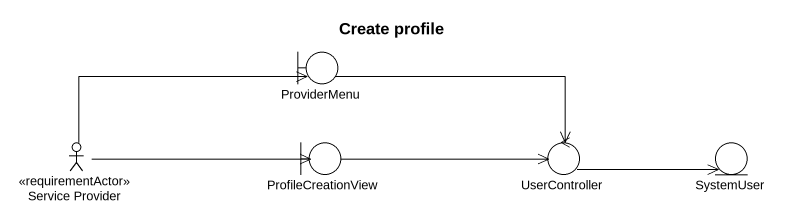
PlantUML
@startuml
title Create profile
boundary ProviderMenu
actor "Service Provider" as Service_Provider <<requirementActor>>
boundary ProfileCreationView
control UserController
entity SystemUser
ProviderMenu -right-> UserController
Service_Provider -right-> ProviderMenu
Service_Provider -right-> ProfileCreationView
ProfileCreationView -right-> UserController
UserController -right-> SystemUser
@enduml
